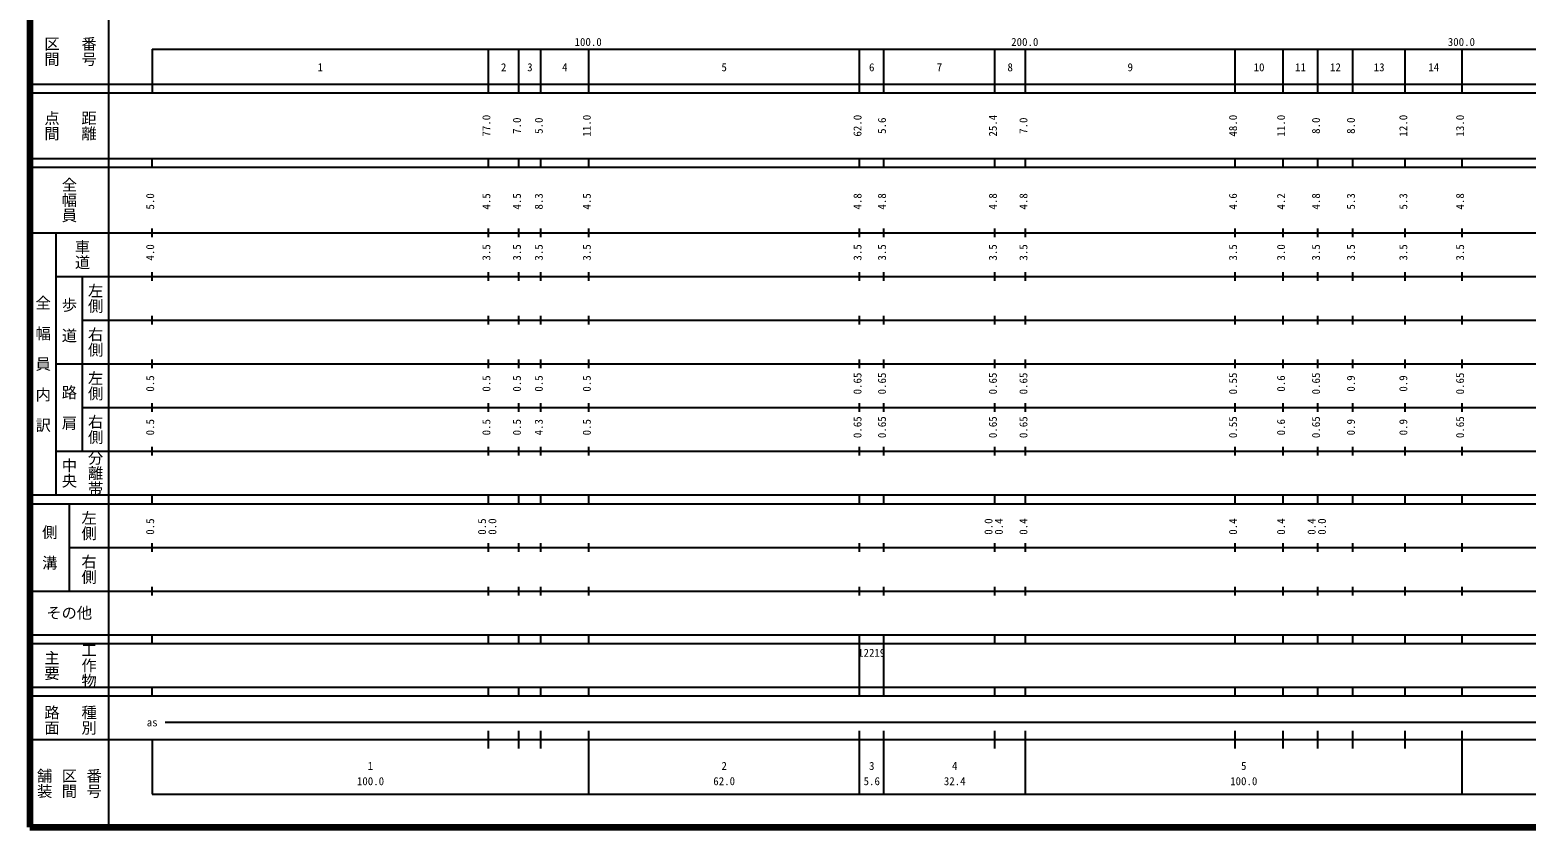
# Model space of a CAD drawing. Units: millimetres on the paper, enlarged 1000 times. Extents: x 40000 to 680000, y 20000 to 380000.
# Drawn here: x 40000 to 382658, y 20000 to 202409 of the extents above; entities that cross this region are included whole.
import ezdxf
from ezdxf.enums import TextEntityAlignment as Align

# ---------------------------------------------------------------- set-up
doc = ezdxf.new("R2010")
doc.units = ezdxf.units.MM
doc.header["$LTSCALE"] = 1000
doc.layers.add('M-BGD-EXST', color=7, linetype='Continuous', lineweight=25)
doc.layers.add('M-TTL', color=2, linetype='Continuous', lineweight=140)
doc.styles.add('@ＭＳ ゴシック', font='')
doc.styles.add('ＭＳ ゴシック', font='')
doc.styles.get('@ＭＳ ゴシック').set_extended_font_data('@MS Gothic')
doc.styles.get('ＭＳ ゴシック').set_extended_font_data('MS Gothic')

msp = doc.modelspace()

# ---------------------------------------------------------------- linework, layer by layer
at = {"layer": 'M-BGD-EXST'}
for p, q in [((58000, 370000), (58000, 20000)), ((68000, 198000), (579000, 198000)), ((68000, 198000), (68000, 188000)), ((145000, 188000), (145000, 198000)), ((152000, 188000), (152000, 198000)), ((157000, 188000), (157000, 198000)), ((168000, 188000), (168000, 198000)), ((230000, 188000), (230000, 198000)), ((235600, 188000), (235600, 198000)), ((261000, 188000), (261000, 198000)), ((268000, 188000), (268000, 198000)), ((316000, 188000), (316000, 198000)), ((327000, 188000), (327000, 198000)), ((335000, 188000), (335000, 198000)), ((343000, 188000), (343000, 198000)), ((355000, 188000), (355000, 198000)), ((368000, 188000), (368000, 198000)), ((40000, 190000), (579000, 190000)), ((40000, 188000), (579000, 188000)), ((40000, 173000), (579000, 173000)), ((68000, 171000), (68000, 173000)), ((145000, 171000), (145000, 173000)), ((152000, 171000), (152000, 173000)), ((157000, 171000), (157000, 173000)), ((168000, 171000), (168000, 173000)), ((230000, 171000), (230000, 173000)), ((235600, 171000), (235600, 173000)), ((261000, 171000), (261000, 173000)), ((268000, 171000), (268000, 173000)), ((316000, 171000), (316000, 173000)), ((327000, 171000), (327000, 173000)), ((335000, 171000), (335000, 173000)), ((343000, 171000), (343000, 173000)), ((355000, 171000), (355000, 173000)), ((368000, 171000), (368000, 173000)), ((40000, 171000), (579000, 171000)), ((40000, 156000), (579000, 156000)), ((46000, 96000), (46000, 156000)), ((68000, 155000), (68000, 157000)), ((145000, 155000), (145000, 157000)), ((152000, 155000), (152000, 157000)), ((157000, 155000), (157000, 157000)), ((168000, 155000), (168000, 157000)), ((230000, 155000), (230000, 157000)), ((235600, 155000), (235600, 157000)), ((261000, 155000), (261000, 157000)), ((268000, 155000), (268000, 157000)), ((316000, 155000), (316000, 157000)), ((327000, 155000), (327000, 157000)), ((335000, 155000), (335000, 157000)), ((343000, 155000), (343000, 157000)), ((355000, 155000), (355000, 157000)), ((368000, 155000), (368000, 157000)), ((46000, 146000), (579000, 146000)), ((52000, 146000), (52000, 106000)), ((68000, 145000), (68000, 147000)), ((145000, 145000), (145000, 147000)), ((152000, 145000), (152000, 147000)), ((157000, 145000), (157000, 147000)), ((168000, 145000), (168000, 147000)), ((230000, 145000), (230000, 147000)), ((235600, 145000), (235600, 147000)), ((261000, 145000), (261000, 147000)), ((268000, 145000), (268000, 147000)), ((316000, 145000), (316000, 147000)), ((327000, 145000), (327000, 147000)), ((335000, 145000), (335000, 147000)), ((343000, 145000), (343000, 147000)), ((355000, 145000), (355000, 147000)), ((368000, 145000), (368000, 147000)), ((52000, 136000), (579000, 136000)), ((68000, 135000), (68000, 137000)), ((145000, 135000), (145000, 137000)), ((152000, 135000), (152000, 137000)), ((157000, 135000), (157000, 137000)), ((168000, 135000), (168000, 137000)), ((230000, 135000), (230000, 137000)), ((235600, 135000), (235600, 137000)), ((261000, 135000), (261000, 137000)), ((268000, 135000), (268000, 137000)), ((316000, 135000), (316000, 137000)), ((327000, 135000), (327000, 137000)), ((335000, 135000), (335000, 137000)), ((343000, 135000), (343000, 137000)), ((355000, 135000), (355000, 137000)), ((368000, 135000), (368000, 137000)), ((68000, 125000), (68000, 127000)), ((145000, 125000), (145000, 127000)), ((152000, 125000), (152000, 127000)), ((157000, 125000), (157000, 127000)), ((168000, 125000), (168000, 127000)), ((230000, 125000), (230000, 127000)), ((235600, 125000), (235600, 127000)), ((261000, 125000), (261000, 127000)), ((268000, 125000), (268000, 127000)), ((316000, 125000), (316000, 127000)), ((327000, 125000), (327000, 127000)), ((335000, 125000), (335000, 127000)), ((343000, 125000), (343000, 127000)), ((355000, 125000), (355000, 127000)), ((368000, 125000), (368000, 127000)), ((46000, 126000), (579000, 126000)), ((68000, 115000), (68000, 117000)), ((145000, 115000), (145000, 117000)), ((152000, 115000), (152000, 117000)), ((157000, 115000), (157000, 117000)), ((168000, 115000), (168000, 117000)), ((230000, 115000), (230000, 117000)), ((235600, 115000), (235600, 117000)), ((261000, 115000), (261000, 117000)), ((268000, 115000), (268000, 117000)), ((316000, 115000), (316000, 117000)), ((327000, 115000), (327000, 117000)), ((335000, 115000), (335000, 117000)), ((343000, 115000), (343000, 117000)), ((355000, 115000), (355000, 117000)), ((368000, 115000), (368000, 117000)), ((52000, 116000), (579000, 116000)), ((68000, 105000), (68000, 107000)), ((145000, 105000), (145000, 107000)), ((152000, 105000), (152000, 107000)), ((157000, 105000), (157000, 107000)), ((168000, 105000), (168000, 107000)), ((230000, 105000), (230000, 107000)), ((235600, 105000), (235600, 107000)), ((261000, 105000), (261000, 107000)), ((268000, 105000), (268000, 107000)), ((316000, 105000), (316000, 107000)), ((327000, 105000), (327000, 107000)), ((335000, 105000), (335000, 107000)), ((343000, 105000), (343000, 107000)), ((355000, 105000), (355000, 107000)), ((368000, 105000), (368000, 107000)), ((46000, 106000), (579000, 106000)), ((40000, 96000), (579000, 96000)), ((68000, 94000), (68000, 96000)), ((145000, 94000), (145000, 96000)), ((152000, 94000), (152000, 96000)), ((157000, 94000), (157000, 96000)), ((168000, 94000), (168000, 96000)), ((230000, 94000), (230000, 96000)), ((235600, 94000), (235600, 96000)), ((261000, 94000), (261000, 96000)), ((268000, 94000), (268000, 96000)), ((316000, 94000), (316000, 96000)), ((327000, 94000), (327000, 96000)), ((335000, 94000), (335000, 96000)), ((343000, 94000), (343000, 96000)), ((355000, 94000), (355000, 96000)), ((368000, 94000), (368000, 96000)), ((40000, 94000), (579000, 94000)), ((49000, 94000), (49000, 74000)), ((49000, 84000), (579000, 84000)), ((68000, 83000), (68000, 85000)), ((145000, 83000), (145000, 85000)), ((152000, 83000), (152000, 85000)), ((157000, 83000), (157000, 85000)), ((168000, 83000), (168000, 85000)), ((230000, 83000), (230000, 85000)), ((235600, 83000), (235600, 85000)), ((261000, 83000), (261000, 85000)), ((268000, 83000), (268000, 85000)), ((316000, 83000), (316000, 85000)), ((327000, 83000), (327000, 85000)), ((335000, 83000), (335000, 85000)), ((343000, 83000), (343000, 85000)), ((355000, 83000), (355000, 85000)), ((368000, 83000), (368000, 85000)), ((40000, 74000), (579000, 74000)), ((68000, 73000), (68000, 75000)), ((145000, 73000), (145000, 75000)), ((152000, 73000), (152000, 75000)), ((157000, 73000), (157000, 75000)), ((168000, 73000), (168000, 75000)), ((230000, 73000), (230000, 75000)), ((235600, 73000), (235600, 75000)), ((261000, 73000), (261000, 75000)), ((268000, 73000), (268000, 75000)), ((316000, 73000), (316000, 75000)), ((327000, 73000), (327000, 75000)), ((335000, 73000), (335000, 75000)), ((343000, 73000), (343000, 75000)), ((355000, 73000), (355000, 75000)), ((368000, 73000), (368000, 75000)), ((40000, 64000), (579000, 64000)), ((40000, 62000), (579000, 62000)), ((68000, 62000), (68000, 64000)), ((145000, 62000), (145000, 64000)), ((152000, 62000), (152000, 64000)), ((157000, 62000), (157000, 64000)), ((168000, 62000), (168000, 64000)), ((230000, 62000), (230000, 64000)), ((230000, 52000), (230000, 62000)), ((235600, 62000), (235600, 64000)), ((235600, 52000), (235600, 62000)), ((261000, 62000), (261000, 64000)), ((268000, 62000), (268000, 64000)), ((316000, 62000), (316000, 64000)), ((327000, 62000), (327000, 64000)), ((335000, 62000), (335000, 64000)), ((343000, 62000), (343000, 64000)), ((355000, 62000), (355000, 64000)), ((368000, 62000), (368000, 64000)), ((40000, 52000), (579000, 52000)), ((68000, 50000), (68000, 52000)), ((145000, 50000), (145000, 52000)), ((152000, 50000), (152000, 52000)), ((157000, 50000), (157000, 52000)), ((168000, 50000), (168000, 52000)), ((230000, 50000), (230000, 52000)), ((235600, 50000), (235600, 52000)), ((261000, 50000), (261000, 52000)), ((268000, 50000), (268000, 52000)), ((316000, 50000), (316000, 52000)), ((327000, 50000), (327000, 52000)), ((335000, 50000), (335000, 52000)), ((343000, 50000), (343000, 52000)), ((355000, 50000), (355000, 52000)), ((368000, 50000), (368000, 52000)), ((40000, 50000), (579000, 50000)), ((71000, 44000), (565000, 44000)), ((145000, 38000), (145000, 42000)), ((152000, 38000), (152000, 42000)), ((157000, 38000), (157000, 42000)), ((168000, 27500), (168000, 42000)), ((230000, 27500), (230000, 42000)), ((235600, 27500), (235600, 42000)), ((261000, 38000), (261000, 42000)), ((268000, 27500), (268000, 42000)), ((316000, 38000), (316000, 42000)), ((327000, 38000), (327000, 42000)), ((335000, 38000), (335000, 42000)), ((343000, 38000), (343000, 42000)), ((355000, 38000), (355000, 42000)), ((368000, 27500), (368000, 42000)), ((40000, 40000), (579000, 40000)), ((68000, 40000), (68000, 27500)), ((68000, 27500), (579000, 27500))]:
    msp.add_line(p, q, dxfattribs=at)
at = {"layer": 'M-TTL'}
for p, q in [((40000, 380000), (40000, 20000)), ((40000, 20000), (680000, 20000))]:
    msp.add_line(p, q, dxfattribs=at)

# ---------------------------------------------------------------- texts
at = {"layer": 'M-BGD-EXST', "style": '@ＭＳ ゴシック'}
for s, p in [('区間', (45000, 197500)), ('番号', (53500, 197500)), ('点間', (45000, 180500)), ('距離', (53500, 180500)), ('全幅員', (49000, 163500)), ('車道', (52000, 151000)), ('左側', (55000, 141000)), ('全\u3000幅\u3000員\u3000内\u3000訳', (43000, 126000)), ('歩\u3000道', (49000, 136000)), ('右側', (55000, 131000)), ('左側', (55000, 121000)), ('路\u3000肩', (49000, 116000)), ('右側', (55000, 111000)), ('中央', (49000, 101000)), ('分離帯', (55000, 101000)), ('側\u3000溝', (44500, 84000)), ('左側', (53500, 89000)), ('右側', (53500, 79000)), ('工作物', (53500, 57000)), ('主要', (45000, 57000)), ('路面', (45000, 44500)), ('種別', (53500, 44500)), ('舗装', (43333, 30000)), ('区間', (49000, 30000)), ('番号', (54667, 30000))]:
    msp.add_text(s, height=2566, rotation=270, dxfattribs=at).set_placement(p, align=Align.MIDDLE_CENTER)
at = {"layer": 'M-BGD-EXST', "style": 'ＭＳ ゴシック'}
for s, p in [('100.0', (167844, 198195)), ('200.0', (267844, 198195)), ('300.0', (367844, 198195)), ('1', (106500, 192405)), ('2', (148500, 192405)), ('3', (154500, 192405)), ('4', (162500, 192405)), ('5', (199000, 192405)), ('6', (232800, 192405)), ('7', (248300, 192405)), ('8', (264500, 192405)), ('9', (292000, 192405)), ('10', (321500, 192405)), ('11', (331000, 192405)), ('12', (339000, 192405)), ('13', (349000, 192405)), ('14', (361500, 192405)), ('as', (68000, 42500)), ('1', (118000, 32523)), ('2', (199000, 32523)), ('3', (232800, 32523)), ('4', (251800, 32523)), ('5', (318000, 32523)), ('100.0', (118000, 29033)), ('62.0', (199000, 29033)), ('5.6', (232800, 29033)), ('32.4', (251800, 29033)), ('100.0', (318000, 29033))]:
    msp.add_text(s, height=1833, dxfattribs=at).set_placement(p, align=Align.BOTTOM_CENTER)
for s, p in [('77.0', (146000, 180500)), ('7.0', (153000, 180500)), ('5.0', (158000, 180500)), ('11.0', (169000, 180500)), ('62.0', (231000, 180500)), ('5.6', (236600, 180500)), ('25.4', (262000, 180500)), ('7.0', (269000, 180500)), ('48.0', (317000, 180500)), ('11.0', (328000, 180500)), ('8.0', (336000, 180500)), ('8.0', (344000, 180500)), ('12.0', (356000, 180500)), ('13.0', (369000, 180500)), ('5.0', (69000, 163174)), ('4.5', (146000, 163174)), ('4.5', (153000, 163174)), ('8.3', (158000, 163174)), ('4.5', (169000, 163174)), ('4.8', (231000, 163174)), ('4.8', (236600, 163174)), ('4.8', (262000, 163174)), ('4.8', (269000, 163174)), ('4.6', (317000, 163174)), ('4.2', (328000, 163174)), ('4.8', (336000, 163174)), ('5.3', (344000, 163174)), ('5.3', (356000, 163174)), ('4.8', (369000, 163174)), ('4.0', (69000, 151500)), ('3.5', (146000, 151500)), ('3.5', (153000, 151500)), ('3.5', (158000, 151500)), ('3.5', (169000, 151500)), ('3.5', (231000, 151500)), ('3.5', (236600, 151500)), ('3.5', (262000, 151500)), ('3.5', (269000, 151500)), ('3.5', (317000, 151500)), ('3.0', (328000, 151500)), ('3.5', (336000, 151500)), ('3.5', (344000, 151500)), ('3.5', (356000, 151500)), ('3.5', (369000, 151500)), ('0.65', (231000, 121500)), ('0.65', (236600, 121500)), ('0.65', (262000, 121500)), ('0.65', (269000, 121500)), ('0.55', (317000, 121500)), ('0.65', (336000, 121500)), ('0.65', (369000, 121500)), ('0.5', (69000, 121500)), ('0.5', (146000, 121500)), ('0.5', (153000, 121500)), ('0.5', (158000, 121500)), ('0.5', (169000, 121500)), ('0.6', (328000, 121500)), ('0.9', (344000, 121500)), ('0.9', (356000, 121500)), ('0.5', (69000, 111500)), ('0.5', (146000, 111500)), ('0.5', (153000, 111500)), ('4.3', (158000, 111500)), ('0.5', (169000, 111500)), ('0.65', (231000, 111500)), ('0.65', (236600, 111500)), ('0.65', (262000, 111500)), ('0.65', (269000, 111500)), ('0.55', (317000, 111500)), ('0.6', (328000, 111500)), ('0.65', (336000, 111500)), ('0.9', (344000, 111500)), ('0.9', (356000, 111500)), ('0.65', (369000, 111500)), ('0.5', (69000, 88764)), ('0.5', (145000, 88764)), ('0.0', (147370, 88764)), ('0.0', (261000, 88764)), ('0.4', (263370, 88764)), ('0.4', (269000, 88764)), ('0.4', (317000, 88764)), ('0.4', (328000, 88764)), ('0.4', (335000, 88764)), ('0.0', (337370, 88764))]:
    msp.add_text(s, height=1833, rotation=90, dxfattribs=at).set_placement(p, align=Align.BOTTOM_CENTER)
msp.add_text('その他', height=2566, dxfattribs=at).set_placement((49000, 69000), align=Align.MIDDLE_CENTER)
msp.add_text('12219', height=1833, dxfattribs=at).set_placement((229675, 58405), align=Align.BOTTOM_LEFT)

doc.saveas('drawing.dxf')
